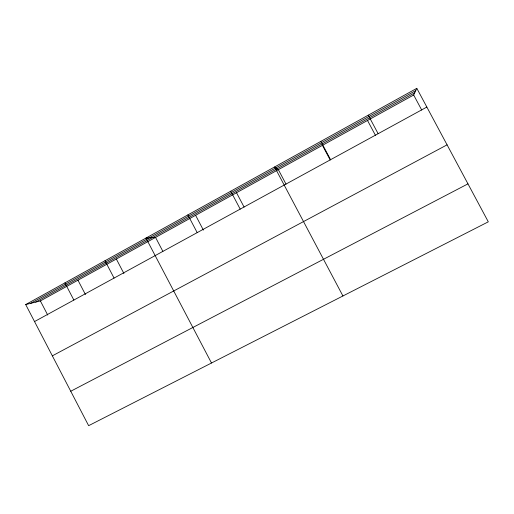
<?xml version="1.0" encoding="UTF-8"?>
<svg xmlns="http://www.w3.org/2000/svg" width="514" height="514" viewBox="0 0 514 514"><rect width="100%" height="100%" fill="white"/><g stroke="black" fill="none" stroke-linecap="round" stroke-linejoin="round"><path stroke-width="0.77" d="M25.7 304.564L40.375 300.934L413.674 95.013L416.815 88.324L488.3 221.823L88.639 425.676L25.7 304.564L416.815 88.324M30.692 303.331L415.742 90.605M35.678 302.097L414.676 92.88M34.534 321.565L426.845 107.06M52.351 355.849L447.077 144.839M70.746 391.244L467.971 183.858M413.674 95.013L421.743 110.086M368.249 115.175L378.131 133.698M367.516 120.475L375.413 135.272M320.852 141.382L330.586 159.693M322.419 145.353L330.2 159.989M286.022 184.147L278.35 169.665L274.592 166.96L342.928 295.974M236.524 192.737L244.092 207.071M230.735 191.208L240.192 209.114M195.596 215.308L203.383 230.092M187.867 214.903L197.196 232.624M162.861 251.34L155.549 237.404L145.963 238.072L211.498 363.012M116.344 259.024L123.925 273.519M104.991 260.726L114.063 278.08M77.961 280.201L85.446 294.548M64.912 282.886L73.862 300.06M40.375 300.934L47.718 315.056"/></g></svg>
